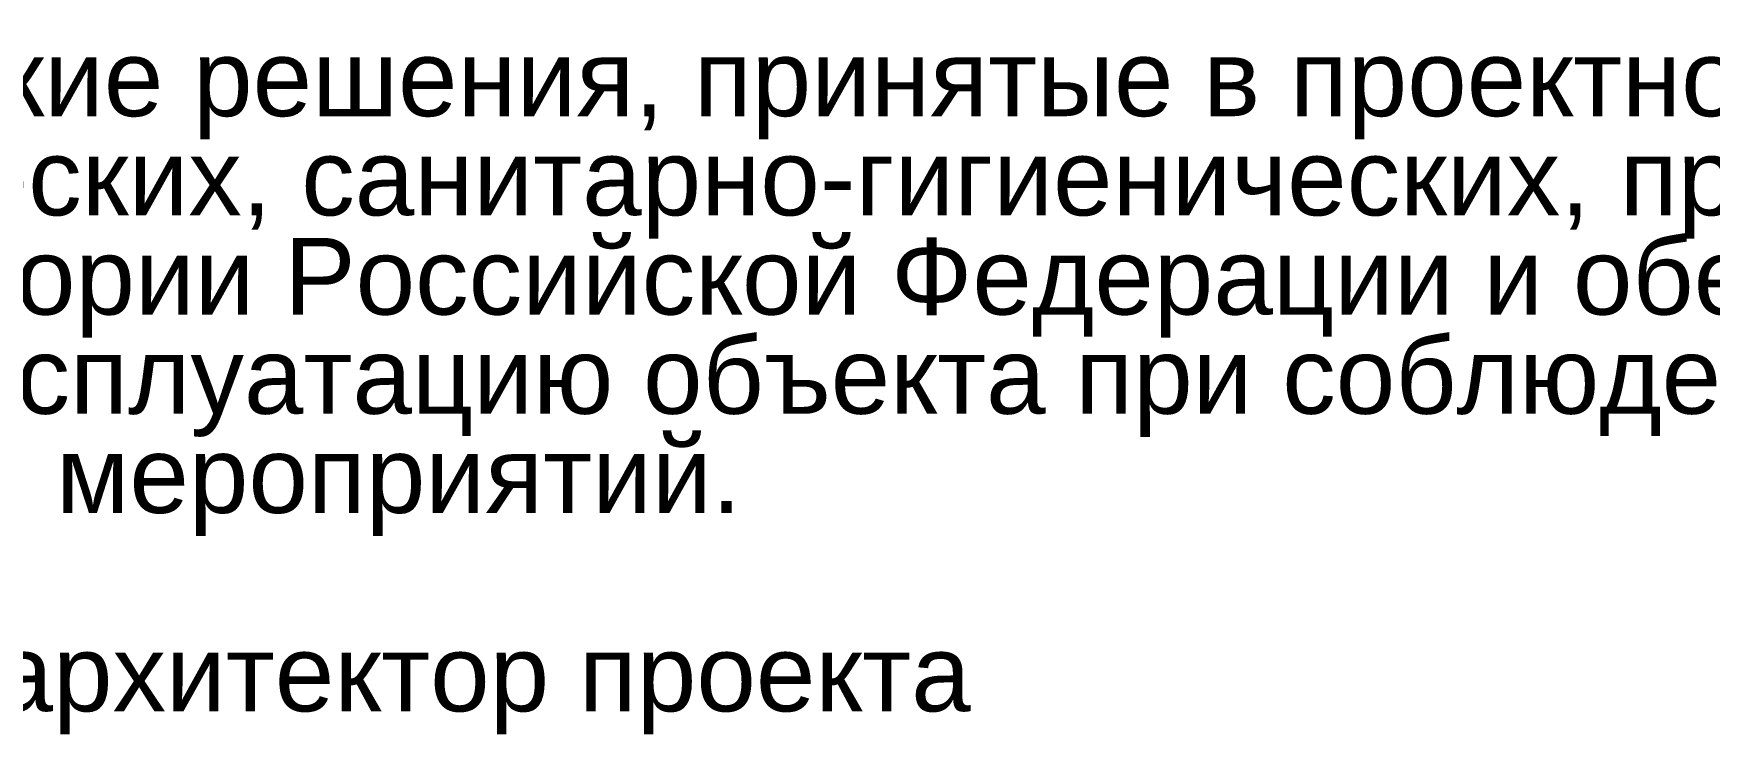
# Model space of a CAD drawing. Header units: metres. Extents: x -163 to 308, y -116 to 9.
# Drawn here: x -71.74 to -66.27, y -20.04 to -17.75 of the extents above; entities that cross this region are included whole.
import ezdxf

# ---------------------------------------------------------------- set-up
doc = ezdxf.new("R2010")
doc.units = ezdxf.units.M
doc.header["$MEASUREMENT"] = 0
doc.styles.add('Style-Arial', font='arial.ttf')

msp = doc.modelspace()

# ---------------------------------------------------------------- texts
at = {"color": 7, "linetype": 'Continuous', "lineweight": 13, "insert": (-73.38155308, -17.77357554), "char_height": 0.25, "attachment_point": 1, "line_spacing_factor": 0.776524, "style": 'Style-Arial'}
msp.add_mtext('Технические решения, принятые в проектной документации, соответствуют требованиям\\Pэкологических, санитарно-гигиенических, противопожарных и других норм, действующих\\Pна территории Российской Федерации и обеспечивают безопасную для жизни и здоровья\\Pлюдей, эксплуатацию объекта при соблюдении предусмотренных проектными решениями\\Pусловий и мероприятий.\\P\\PГлавный архитектор проекта                                                                               А.В.Ляльков', dxfattribs=at)

doc.saveas('drawing.dxf')
